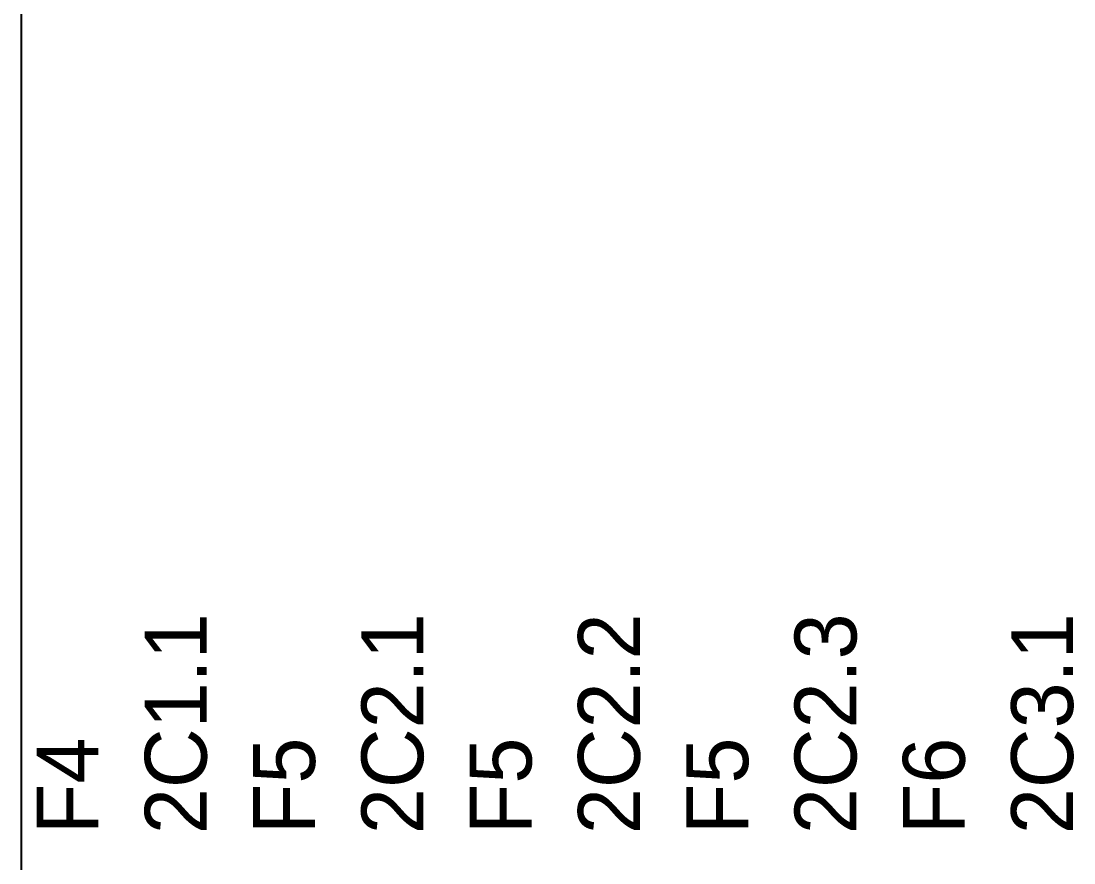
# Model space of a CAD drawing. Header units: millimetres. Extents: x 2151 to 5908, y -441 to 3322.
# Drawn here: x 3202 to 3270.1, y 1979.7 to 2034.1 of the extents above; entities that cross this region are included whole.
import ezdxf

# ---------------------------------------------------------------- set-up
doc = ezdxf.new("R2010")
doc.units = ezdxf.units.MM
doc.styles.add('CP_SIGNAL', font='cp_simplex.shx')

msp = doc.modelspace()

# ---------------------------------------------------------------- linework, layer by layer
at = {"color": 1}
msp.add_lwpolyline([(3202.016, 2248.431), (3202.016, 563.431)], dxfattribs=at)

# ---------------------------------------------------------------- texts
at = {"char_height": 4, "width": 50, "attachment_point": 1, "rotation": 90, "style": 'CP_SIGNAL'}
for s, insert in [('\\pxi0,l1,sm1,qj;2C1.1', (3210.016, 1977.54)), ('\\pxi0,l1,sm1,qj;2C2.1', (3224.016, 1977.54)), ('\\pxi0,l1,sm1,qj;2C2.2', (3238.016, 1977.54)), ('\\pxi0,l1,sm1,qj;2C2.3', (3252.016, 1977.54)), ('\\pxi0,l1,sm1,qj;2C3.1 ', (3266.016, 1977.54)), ('\\pxi0,l1,sm1,qj;F4', (3203.016, 1977.54)), ('\\pxi0,l1,sm1,qj;F5', (3217.016, 1977.54)), ('\\pxi0,l1,sm1,qj;F5', (3231.016, 1977.54)), ('\\pxi0,l1,sm1,qj;F5', (3245.016, 1977.54)), ('\\pxi0,l1,sm1,qj;F6', (3259.016, 1977.54))]:
    msp.add_mtext(s, dxfattribs=dict(at, insert=insert))

doc.saveas('drawing.dxf')
